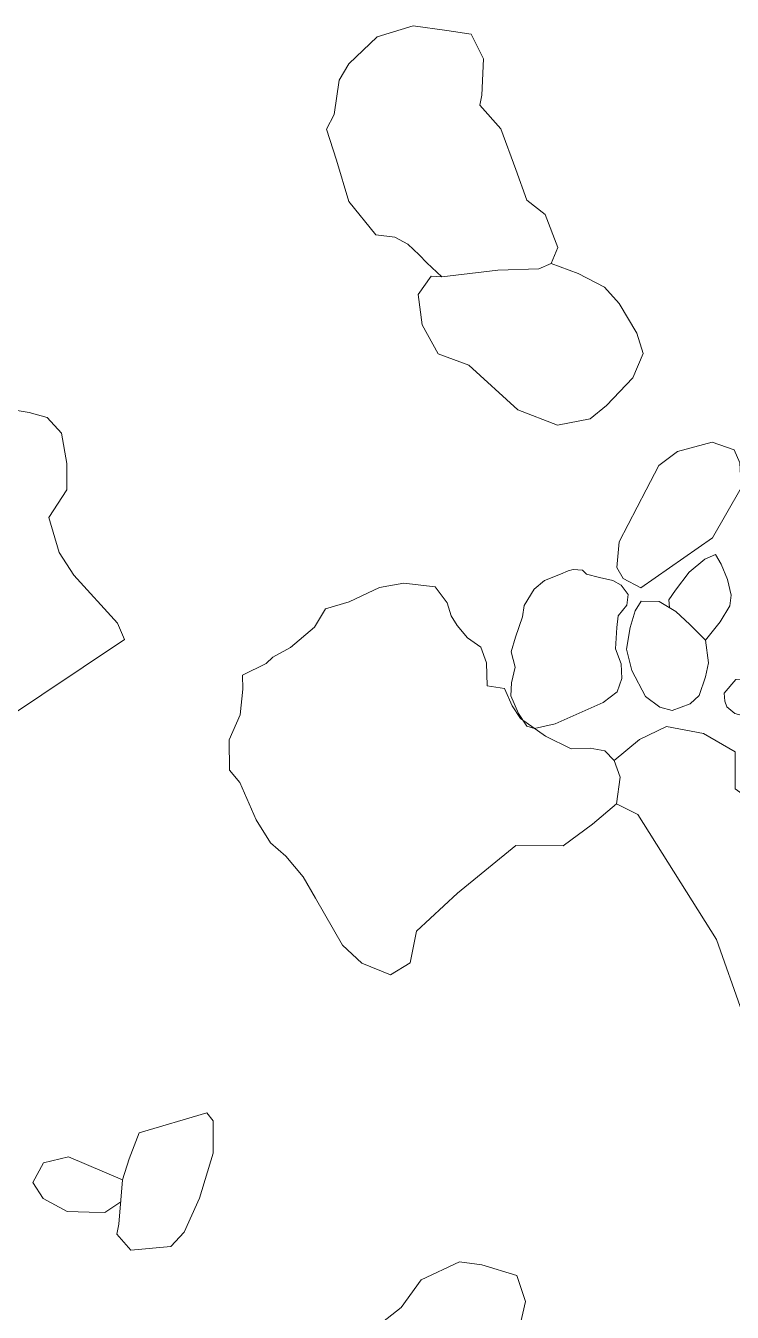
# Model space of a CAD drawing. Header units: metres. Extents: x -10443 to -4073, y -33280 to -26846.
# Drawn here: x -7327.514 to -7325.156, y -29233.249 to -29228.954 of the extents above; entities that cross this region are included whole.
import ezdxf

# ---------------------------------------------------------------- set-up
doc = ezdxf.new("R2010")
doc.units = ezdxf.units.M
doc.header["$MEASUREMENT"] = 0
doc.linetypes.add('CONTINUOUS_2', pattern=[0])
doc.layers.add('石', color=241, linetype='CONTINUOUS_2', lineweight=18)

msp = doc.modelspace()

# ---------------------------------------------------------------- linework, layer by layer
at = {"layer": '石', "linetype": 'CONTINUOUS_2', "lineweight": 18, "flags": 128}
for points in [[(-7325.9913, -29229.1851), (-7325.9865, -29229.0645), (-7326.0274, -29228.9821), (-7326.1089, -29228.9692), (-7326.2209, -29228.9536), (-7326.3414, -29228.9911), (-7326.4358, -29229.0809), (-7326.4675, -29229.1358), (-7326.4851, -29229.2495), (-7326.5106, -29229.2992), (-7326.4773, -29229.402), (-7326.4356, -29229.5402), (-7326.3454, -29229.6519), (-7326.2827, -29229.6593), (-7326.2386, -29229.6824), (-7326.2013, -29229.7183), (-7326.1749, -29229.7456), (-7326.1252, -29229.7922), (-7325.9387, -29229.7701), (-7325.8018, -29229.7648), (-7325.7599, -29229.7473), (-7325.7379, -29229.6935), (-7325.7802, -29229.5841), (-7325.8414, -29229.5365), (-7325.8785, -29229.4333), (-7325.9282, -29229.2983), (-7325.9981, -29229.2191), (-7325.9913, -29229.1851)], [(-7326.1252, -29229.7922), (-7326.161, -29229.7896), (-7326.2048, -29229.8511), (-7326.1906, -29229.9523), (-7326.1376, -29230.0492), (-7326.0352, -29230.087), (-7325.8714, -29230.2358), (-7325.7395, -29230.2877), (-7325.63, -29230.2665), (-7325.5761, -29230.2213), (-7325.4873, -29230.1291), (-7325.4532, -29230.0475), (-7325.4743, -29229.9804), (-7325.5328, -29229.8811), (-7325.5819, -29229.8268), (-7325.6701, -29229.7806), (-7325.7599, -29229.7473), (-7325.8018, -29229.7648)], [(-7328.6195, -29231.2171), (-7328.8005, -29231.0226), (-7328.956, -29230.6476), (-7328.9491, -29230.5464), (-7328.7781, -29230.3711), (-7328.6867, -29230.2273), (-7328.5754, -29230.1409), (-7328.5028, -29230.08), (-7328.3964, -29230.0509), (-7328.2712, -29230.0695), (-7328.2017, -29230.1102), (-7328.0772, -29230.048), (-7327.9934, -29230.1015), (-7327.9102, -29230.1165), (-7327.7992, -29230.1223), (-7327.724, -29230.1193), (-7327.6468, -29230.2029), (-7327.5763, -29230.2322), (-7327.5024, -29230.2444), (-7327.4424, -29230.2612), (-7327.395, -29230.3134), (-7327.377, -29230.4149), (-7327.3771, -29230.5033), (-7327.4371, -29230.596), (-7327.403, -29230.7124), (-7327.3539, -29230.7878), (-7327.2085, -29230.9485), (-7327.1844, -29231.0025), (-7327.5987, -29231.2795), (-7327.7758, -29231.3928), (-7327.964, -29231.5224), (-7328.035, -29231.5431), (-7328.3287, -29231.429), (-7328.4833, -29231.329), (-7328.5969, -29231.2441), (-7328.6195, -29231.2171)], [(-7325.5416, -29230.7622), (-7325.5329, -29230.6772), (-7325.4433, -29230.5031), (-7325.4004, -29230.4223), (-7325.3386, -29230.3751), (-7325.2232, -29230.3442), (-7325.1498, -29230.3699), (-7325.1305, -29230.4126), (-7325.1263, -29230.4962), (-7325.2216, -29230.6634), (-7325.4605, -29230.8308), (-7325.5205, -29230.7987), (-7325.5416, -29230.7622)], [(-7325.2452, -29231.005), (-7325.1958, -29230.944), (-7325.1638, -29230.8906), (-7325.1599, -29230.8552), (-7325.1712, -29230.8026), (-7325.193, -29230.7518), (-7325.2118, -29230.7194), (-7325.2477, -29230.7348), (-7325.2993, -29230.7781), (-7325.3455, -29230.8379), (-7325.3674, -29230.8709), (-7325.3655, -29230.8963)], [(-7325.6867, -29230.7691), (-7325.6562, -29230.7718), (-7325.642, -29230.785), (-7325.5985, -29230.7956), (-7325.5541, -29230.8055), (-7325.5264, -29230.8216), (-7325.5035, -29230.8526), (-7325.5083, -29230.8881), (-7325.5362, -29230.9241), (-7325.5414, -29230.9629), (-7325.5459, -29231.0343), (-7325.5272, -29231.0846), (-7325.5246, -29231.1326), (-7325.5405, -29231.1774), (-7325.5863, -29231.2127), (-7325.7472, -29231.2849), (-7325.816, -29231.3002), (-7325.8418, -29231.292), (-7325.8696, -29231.2494), (-7325.8953, -29231.1908), (-7325.8923, -29231.1475), (-7325.881, -29231.0955), (-7325.8944, -29231.0439), (-7325.879, -29230.9949), (-7325.856, -29230.9268), (-7325.8501, -29230.8889), (-7325.8171, -29230.8346), (-7325.783, -29230.806), (-7325.729, -29230.7842), (-7325.7033, -29230.7736), (-7325.6867, -29230.7691)], [(-7326.791, -29231.1214), (-7326.7121, -29231.0834), (-7326.6897, -29231.0623), (-7326.6304, -29231.0291), (-7326.5502, -29230.9618), (-7326.5141, -29230.9009), (-7326.4352, -29230.877), (-7326.3337, -29230.8295), (-7326.2517, -29230.8149), (-7326.1476, -29230.8266), (-7326.1075, -29230.8801), (-7326.0946, -29230.9235), (-7326.0744, -29230.956), (-7326.0396, -29230.9975), (-7325.9949, -29231.0283), (-7325.9764, -29231.0812), (-7325.9741, -29231.157), (-7325.9162, -29231.1659), (-7325.8905, -29231.2245), (-7325.8627, -29231.2671), (-7325.7791, -29231.3256), (-7325.6932, -29231.3682), (-7325.6306, -29231.366), (-7325.581, -29231.3746), (-7325.5496, -29231.4064), (-7325.5297, -29231.4619), (-7325.5426, -29231.5513), (-7325.6221, -29231.6196), (-7325.7206, -29231.6912), (-7325.8779, -29231.6901), (-7326.0725, -29231.8499), (-7326.2104, -29231.9762), (-7326.2312, -29232.082), (-7326.2962, -29232.1224), (-7326.3927, -29232.0832), (-7326.4567, -29232.0238), (-7326.5467, -29231.866), (-7326.5885, -29231.7951), (-7326.646, -29231.7266), (-7326.6978, -29231.6818), (-7326.7448, -29231.6046), (-7326.7993, -29231.4807), (-7326.8342, -29231.4392), (-7326.8348, -29231.3373), (-7326.7987, -29231.254), (-7326.7893, -29231.1683), (-7326.791, -29231.1214)], [(-7325.4601, -29230.8743), (-7325.3996, -29230.8754), (-7325.3445, -29230.9092), (-7325.297, -29230.9527), (-7325.2452, -29231.005), (-7325.2356, -29231.0802), (-7325.2448, -29231.1272), (-7325.2665, -29231.1894), (-7325.2963, -29231.2175), (-7325.3563, -29231.2396), (-7325.3981, -29231.2291), (-7325.4454, -29231.1934), (-7325.4916, -29231.1065), (-7325.5092, -29231.0349), (-7325.4961, -29230.9626), (-7325.4801, -29230.9068), (-7325.4601, -29230.8743)], [(-7325.1803, -29231.2091), (-7325.1825, -29231.1824), (-7325.1443, -29231.1364), (-7325.0716, -29231.1306), (-7325.0447, -29231.1485), (-7325.0302, -29231.1775), (-7325.0368, -29231.2145), (-7325.0653, -29231.2572), (-7325.0953, -29231.2712), (-7325.1188, -29231.2574), (-7325.147, -29231.2496), (-7325.1736, -29231.228), (-7325.1803, -29231.2091)], [(-7324.8818, -29232.8402), (-7325.0285, -29232.6226), (-7325.1224, -29232.2472), (-7325.2084, -29232.0046), (-7325.4709, -29231.5873), (-7325.5426, -29231.5513), (-7325.5297, -29231.4619), (-7325.5496, -29231.4064), (-7325.4656, -29231.3372), (-7325.3751, -29231.2931), (-7325.2516, -29231.3169), (-7325.1464, -29231.3774), (-7325.1463, -29231.5009), (-7325.0547, -29231.5674), (-7324.9036, -29231.624), (-7324.8247, -29231.6135), (-7324.7501, -29231.6027), (-7324.6917, -29231.6533), (-7324.6893, -29231.7749), (-7324.6928, -29231.7897), (-7324.707, -29231.8535), (-7324.6876, -29231.9527), (-7324.6059, -29232.0595), (-7324.5377, -29232.1218), (-7324.506, -29232.131), (-7324.4615, -29232.1176), (-7324.3775, -29232.1228), (-7324.301, -29232.214), (-7324.2877, -29232.3105), (-7324.2487, -29232.4092), (-7324.2445, -29232.5092), (-7324.4277, -29232.6232), (-7324.6196, -29232.7364), (-7324.8818, -29232.8402)], [(-7326.9098, -29232.5829), (-7327.1361, -29232.6503), (-7327.1693, -29232.7371), (-7327.1908, -29232.8069), (-7327.2037, -29232.9544), (-7327.2105, -29232.9884), (-7327.1639, -29233.0412), (-7327.0296, -29233.0299), (-7326.9857, -29232.9812), (-7326.9347, -29232.8678), (-7326.8883, -29232.7181), (-7326.8892, -29232.6104), (-7326.9098, -29232.5829)], [(-7327.1908, -29232.8069), (-7327.3711, -29232.7297), (-7327.4549, -29232.7505), (-7327.4901, -29232.8153), (-7327.4564, -29232.8695), (-7327.3755, -29232.9125), (-7327.3027, -29232.915), (-7327.2503, -29232.9158), (-7327.1972, -29232.8807)], [(-7326.7057, -29233.7085), (-7326.6756, -29233.6573), (-7326.5807, -29233.5682), (-7326.5363, -29233.5144), (-7326.4273, -29233.4253), (-7326.365, -29233.3142), (-7326.2606, -29233.2336), (-7326.1948, -29233.1407), (-7326.0665, -29233.0802), (-7325.9918, -29233.0906), (-7325.8745, -29233.1265), (-7325.8463, -29233.2135), (-7325.8756, -29233.3442), (-7325.9418, -29233.5434), (-7325.9964, -29233.6552), (-7326.1576, -29233.9601), (-7326.2757, -29234.1676), (-7326.4292, -29234.4143), (-7326.5379, -29234.4112), (-7326.736, -29234.3913), (-7326.8617, -29234.3342), (-7326.9415, -29234.1632), (-7326.9171, -29234.0154), (-7326.8421, -29233.8464), (-7326.7834, -29233.776), (-7326.7057, -29233.7085)]]:
    msp.add_lwpolyline(points, dxfattribs=at)

doc.saveas('drawing.dxf')
